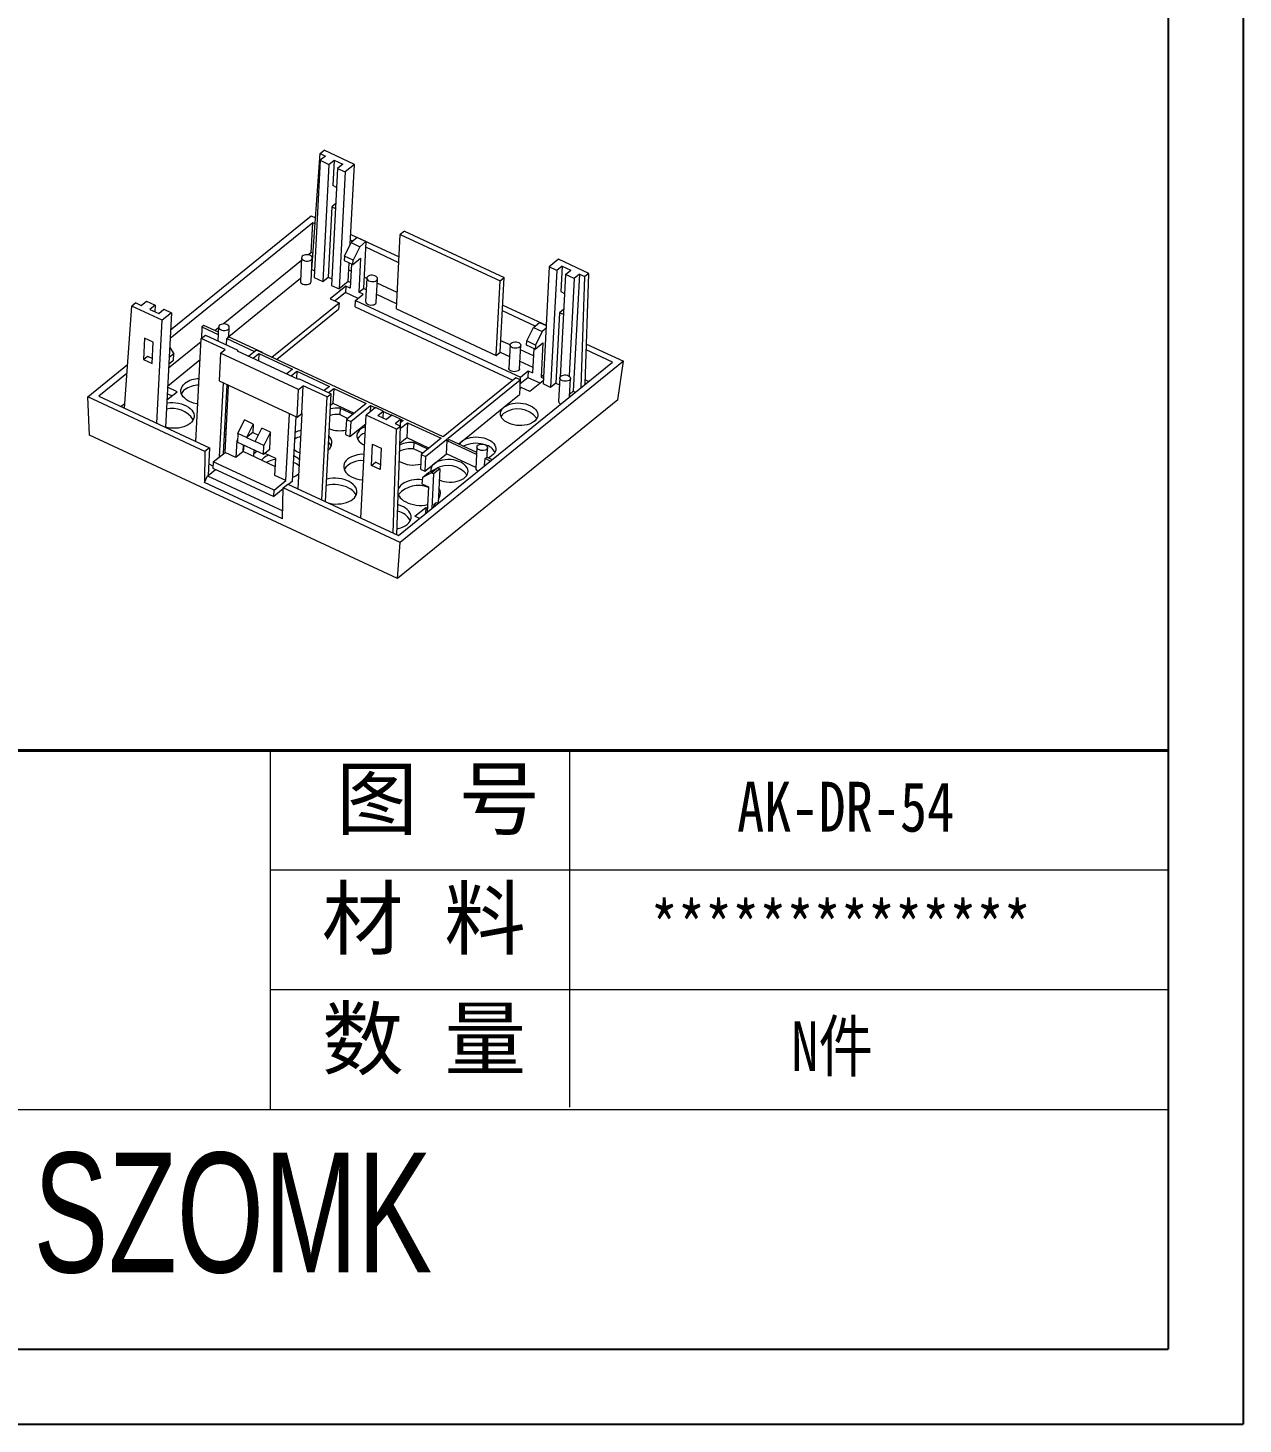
# Model space of a CAD drawing. Header units: inches. Extents: x 963 to 2094, y 1089 to 1501.
# Drawn here: x 1265.1 to 1378.9, y 1088.5 to 1219.2 of the extents above; entities that cross this region are included whole.
import ezdxf

# ---------------------------------------------------------------- set-up
doc = ezdxf.new("R2010")
doc.units = ezdxf.units.IN
doc.layers.add('文字', color=81, linetype='Continuous')
doc.layers.add('粗实线', color=7, linetype='Continuous', lineweight=30)
doc.layers.add('细实线', color=3, linetype='Continuous', lineweight=9)
doc.styles.get("Standard").update_dxf_attribs({"font": 'txt', "bigfont": 'gbcbig.shx'})
doc.styles.add('宋体', font='', dxfattribs={"width": 0.8, "height": 3.5})
doc.styles.add('长仿宋', font='', dxfattribs={"width": 0.7, "height": 4})
doc.styles.get('宋体').set_extended_font_data('SimSun')
doc.styles.get('长仿宋').set_extended_font_data('SimSun')

msp = doc.modelspace()

# ---------------------------------------------------------------- linework, layer by layer
for p, q in [((1378.903, 1382.853), (1378.903, 1088.511)), ((1371.894, 1375.845), (1371.894, 1095.519)), ((973.391, 1095.519), (1371.894, 1095.519)), ((962.619, 1088.511), (1378.903, 1088.511))]:
    msp.add_line(p, q)
at = {"color": 7, "linetype": 'Continuous', "lineweight": 15}
for p, q in [((1291.691, 1196.62), (1292.477, 1207.485)), ((1292.491, 1206.848), (1291.908, 1195.889)), ((1292.477, 1207.485), (1292.855, 1207.791)), ((1292.477, 1207.485), (1292.985, 1207.248)), ((1292.985, 1207.248), (1292.491, 1206.848)), ((1292.491, 1206.848), (1293.304, 1206.47)), ((1295.7, 1206.468), (1292.855, 1207.791)), ((1293.304, 1206.47), (1293.798, 1206.87)), ((1293.798, 1206.87), (1293.671, 1204.479)), ((1293.798, 1206.87), (1294.611, 1206.492)), ((1293.304, 1206.47), (1292.721, 1195.511)), ((1294.117, 1206.092), (1293.534, 1195.132)), ((1294.611, 1206.492), (1294.117, 1206.092)), ((1294.117, 1206.092), (1294.828, 1205.761)), ((1294.828, 1205.761), (1294.245, 1194.802)), ((1295.7, 1206.468), (1294.828, 1205.761)), ((1295.301, 1198.98), (1295.7, 1206.468)), ((1294.023, 1204.316), (1293.671, 1204.479)), ((1293.942, 1202.792), (1293.565, 1202.487)), ((1278.479, 1190.98), (1291.626, 1201.639)), ((1291.626, 1201.639), (1292.04, 1201.446)), ((1293.565, 1202.487), (1293.215, 1195.911)), ((1293.565, 1202.487), (1293.917, 1202.323)), ((1291.8, 1201.002), (1278.435, 1190.168)), ((1291.652, 1198.212), (1291.8, 1201.002)), ((1292.001, 1200.909), (1291.8, 1201.002)), ((1300.365, 1200.214), (1299.987, 1199.908)), ((1300.365, 1200.214), (1309.713, 1195.866)), ((1294.755, 1197.869), (1295.379, 1199.137)), ((1295.536, 1199.265), (1295.322, 1199.364)), ((1295.351, 1199.906), (1299.875, 1197.802)), ((1295.96, 1199.608), (1295.379, 1199.137)), ((1295.379, 1199.137), (1296.192, 1198.759)), ((1296.772, 1199.23), (1295.96, 1199.608)), ((1296.192, 1198.759), (1296.772, 1199.23)), ((1296.772, 1199.23), (1296.539, 1194.846)), ((1299.616, 1192.933), (1299.987, 1199.908)), ((1299.987, 1199.908), (1309.335, 1195.56)), ((1290.742, 1197.731), (1290.625, 1195.539)), ((1291.652, 1198.212), (1291.377, 1197.99)), ((1291.624, 1195.486), (1291.74, 1197.678)), ((1291.801, 1198.143), (1291.652, 1198.212)), ((1294.755, 1197.869), (1294.734, 1197.471)), ((1295.568, 1197.491), (1294.755, 1197.869)), ((1295.547, 1197.093), (1296.273, 1197.681)), ((1296.192, 1198.759), (1295.568, 1197.491)), ((1296.273, 1197.681), (1296.104, 1194.493)), ((1299.847, 1197.26), (1296.744, 1198.702)), ((1314.802, 1197.583), (1313.931, 1196.876)), ((1317.647, 1196.259), (1314.802, 1197.583)), ((1290.727, 1197.463), (1283.395, 1191.519)), ((1291.691, 1196.62), (1291.684, 1196.614)), ((1291.691, 1196.62), (1291.941, 1196.503)), ((1294.734, 1197.471), (1295.547, 1197.093)), ((1295.117, 1195.508), (1295.209, 1197.25)), ((1295.376, 1196.48), (1295.173, 1196.574)), ((1295.412, 1197.156), (1295.291, 1194.871)), ((1295.547, 1197.093), (1295.568, 1197.491)), ((1313.931, 1196.876), (1313.348, 1185.917)), ((1314.642, 1196.545), (1313.931, 1196.876)), ((1314.642, 1196.545), (1314.059, 1185.586)), ((1315.136, 1196.946), (1314.642, 1196.545)), ((1315.136, 1196.946), (1315.009, 1194.555)), ((1315.136, 1196.946), (1315.949, 1196.568)), ((1315.455, 1196.167), (1315.949, 1196.568)), ((1317.647, 1196.259), (1317.27, 1195.953)), ((1317.291, 1185.888), (1317.647, 1196.259)), ((1290.637, 1195.765), (1283.929, 1190.327)), ((1291.908, 1195.889), (1292.721, 1195.511)), ((1292.721, 1195.511), (1293.215, 1195.911)), ((1293.215, 1195.911), (1293.567, 1195.747)), ((1294.884, 1195.06), (1293.432, 1193.883)), ((1293.534, 1195.132), (1294.245, 1194.802)), ((1295.117, 1195.508), (1294.245, 1194.802)), ((1294.884, 1195.06), (1294.852, 1194.463)), ((1295.291, 1194.871), (1294.884, 1195.06)), ((1295.32, 1195.414), (1295.117, 1195.508)), ((1296.852, 1195.794), (1296.596, 1195.913)), ((1296.853, 1195.815), (1296.736, 1193.623)), ((1297.735, 1193.57), (1297.852, 1195.761)), ((1299.698, 1194.47), (1297.829, 1195.339)), ((1308.965, 1188.585), (1309.335, 1195.56)), ((1309.335, 1195.56), (1309.713, 1195.866)), ((1309.342, 1188.892), (1309.713, 1195.866)), ((1315.455, 1196.167), (1314.944, 1186.556)), ((1316.268, 1195.789), (1315.455, 1196.167)), ((1316.268, 1195.789), (1315.782, 1186.654)), ((1316.762, 1196.19), (1316.179, 1185.23)), ((1316.762, 1196.19), (1316.268, 1195.789)), ((1316.762, 1196.19), (1317.27, 1195.953)), ((1316.914, 1185.582), (1317.27, 1195.953)), ((1275.733, 1193.263), (1276.226, 1193.663)), ((1276.226, 1193.663), (1277.039, 1193.285)), ((1293.432, 1193.883), (1294.245, 1193.505)), ((1294.852, 1194.463), (1293.88, 1193.675)), ((1296.03, 1193.915), (1294.852, 1194.463)), ((1295.752, 1193.118), (1295.784, 1193.716)), ((1295.784, 1193.716), (1296.51, 1194.304)), ((1295.784, 1193.716), (1311.229, 1186.532)), ((1296.104, 1194.493), (1296.539, 1194.846)), ((1296.51, 1194.304), (1296.104, 1194.493)), ((1296.795, 1194.727), (1296.539, 1194.846)), ((1299.641, 1193.404), (1297.772, 1194.273)), ((1315.009, 1194.555), (1315.361, 1194.391)), ((1274.156, 1183.641), (1274.847, 1193.193)), ((1275.225, 1193.499), (1274.847, 1193.193)), ((1277.692, 1191.869), (1274.847, 1193.193)), ((1275.225, 1193.499), (1275.733, 1193.263)), ((1277.039, 1193.285), (1276.546, 1192.884)), ((1276.546, 1192.884), (1277.358, 1192.506)), ((1277.039, 1193.285), (1277.007, 1192.67)), ((1277.358, 1192.506), (1277.852, 1192.907)), ((1278.563, 1192.576), (1277.692, 1191.869)), ((1277.852, 1192.907), (1278.563, 1192.576)), ((1278.563, 1192.576), (1277.993, 1181.856)), ((1287.959, 1188.409), (1294.245, 1193.505)), ((1288.407, 1188.201), (1294.213, 1192.907)), ((1294.245, 1193.505), (1294.213, 1192.907)), ((1295.752, 1193.118), (1310.515, 1186.251)), ((1299.616, 1192.933), (1308.965, 1188.585)), ((1312.606, 1191.325), (1309.547, 1192.748)), ((1309.576, 1193.29), (1313.64, 1191.4)), ((1314.903, 1192.562), (1314.553, 1185.986)), ((1315.28, 1192.867), (1314.903, 1192.562)), ((1315.255, 1192.398), (1314.903, 1192.562)), ((1277.18, 1182.235), (1277.692, 1191.869)), ((1281.415, 1191.249), (1281.358, 1190.175)), ((1281.59, 1191.39), (1281.415, 1191.249)), ((1281.415, 1191.249), (1282.939, 1190.54)), ((1282.95, 1190.757), (1281.59, 1191.39)), ((1282.972, 1191.176), (1282.636, 1190.903)), ((1282.976, 1191.245), (1282.906, 1189.926)), ((1283.927, 1190.302), (1283.975, 1191.192)), ((1311.826, 1189.93), (1312.449, 1191.198)), ((1312.449, 1191.198), (1313.03, 1191.669)), ((1312.449, 1191.198), (1313.262, 1190.82)), ((1313.03, 1191.669), (1313.639, 1191.385)), ((1313.624, 1191.113), (1313.262, 1190.82)), ((1276.041, 1190.187), (1275.935, 1188.195)), ((1276.854, 1189.809), (1276.041, 1190.187)), ((1276.748, 1187.816), (1276.854, 1189.809)), ((1281.333, 1189.847), (1278.287, 1187.378)), ((1280.838, 1180.533), (1281.35, 1190.168)), ((1281.35, 1190.168), (1281.728, 1190.474)), ((1283.586, 1189.128), (1281.35, 1190.168)), ((1281.728, 1190.474), (1284.776, 1189.056)), ((1283.701, 1189.556), (1283.734, 1190.17)), ((1283.734, 1190.17), (1286.346, 1188.955)), ((1287.076, 1188.838), (1283.908, 1190.312)), ((1310.264, 1189.555), (1309.399, 1189.958)), ((1311.805, 1189.531), (1311.826, 1189.93)), ((1312.639, 1189.552), (1311.826, 1189.93)), ((1312.618, 1189.153), (1313.344, 1189.742)), ((1313.262, 1190.82), (1312.639, 1189.552)), ((1313.344, 1189.742), (1313.174, 1186.553)), ((1275.935, 1188.195), (1276.312, 1188.501)), ((1276.312, 1188.501), (1276.773, 1188.287)), ((1278.771, 1188.722), (1278.34, 1188.373)), ((1278.389, 1189.304), (1278.771, 1188.722)), ((1278.739, 1188.125), (1278.771, 1188.722)), ((1283.15, 1188.775), (1283.012, 1186.185)), ((1283.15, 1188.775), (1283.586, 1189.128)), ((1290.466, 1185.372), (1283.15, 1188.775)), ((1284.718, 1189.009), (1284.776, 1189.056)), ((1284.718, 1189.009), (1290.408, 1186.363)), ((1284.772, 1188.984), (1284.776, 1189.056)), ((1286.506, 1189.085), (1285.795, 1188.508)), ((1286.202, 1188.319), (1286.739, 1188.754)), ((1303.983, 1180.956), (1286.506, 1189.085)), ((1286.739, 1188.754), (1286.703, 1188.086)), ((1286.739, 1188.754), (1289.888, 1187.289)), ((1287.062, 1188.826), (1287.076, 1188.838)), ((1287.076, 1188.838), (1287.076, 1188.82)), ((1308.965, 1188.585), (1309.342, 1188.892)), ((1309.342, 1188.892), (1310.208, 1188.489)), ((1310.265, 1189.576), (1310.149, 1187.384)), ((1311.147, 1187.331), (1311.264, 1189.523)), ((1312.447, 1188.54), (1311.242, 1189.101)), ((1312.618, 1189.153), (1311.805, 1189.531)), ((1312.483, 1189.216), (1312.361, 1186.932)), ((1312.639, 1189.552), (1312.618, 1189.153)), ((1319.845, 1187.958), (1317.401, 1189.095)), ((1317.42, 1189.642), (1320.89, 1188.028)), ((1270.714, 1184.686), (1274.451, 1187.715)), ((1275.935, 1188.195), (1276.748, 1187.816)), ((1281.243, 1188.15), (1278.197, 1185.68)), ((1278.308, 1187.775), (1278.739, 1188.125)), ((1289.888, 1187.289), (1289.351, 1186.854)), ((1289.758, 1186.665), (1290.295, 1187.1)), ((1290.295, 1187.1), (1290.259, 1186.432)), ((1290.295, 1187.1), (1293.343, 1185.683)), ((1299.804, 1171.712), (1319.845, 1187.958)), ((1320.89, 1188.028), (1299.978, 1171.075)), ((1311.185, 1188.034), (1312.39, 1187.474)), ((1311.229, 1186.532), (1311.955, 1187.121)), ((1311.955, 1187.121), (1311.923, 1186.523)), ((1311.955, 1187.121), (1312.361, 1186.932)), ((1320.351, 1184.418), (1320.89, 1188.028)), ((1274.391, 1186.889), (1271.76, 1184.756)), ((1283.012, 1186.185), (1290.328, 1182.782)), ((1283.051, 1179.078), (1283.419, 1185.996)), ((1283.428, 1179.384), (1283.771, 1185.832)), ((1283.573, 1179.501), (1283.906, 1185.769)), ((1290.408, 1186.363), (1290.466, 1186.41)), ((1290.466, 1186.41), (1293.514, 1184.992)), ((1302.357, 1179.119), (1311.215, 1186.3)), ((1310.809, 1186.489), (1303.983, 1180.956)), ((1311.215, 1186.3), (1310.809, 1186.489)), ((1311.215, 1186.3), (1311.141, 1184.905)), ((1311.196, 1185.935), (1311.197, 1185.934)), ((1311.197, 1185.934), (1311.229, 1186.532)), ((1311.197, 1185.934), (1311.923, 1186.523)), ((1311.923, 1186.523), (1313.1, 1185.975)), ((1313.362, 1186.188), (1312.128, 1185.187)), ((1313.391, 1186.73), (1313.174, 1186.553)), ((1313.174, 1186.553), (1313.377, 1186.459)), ((1314.059, 1185.586), (1313.348, 1185.917)), ((1314.553, 1185.986), (1314.059, 1185.586)), ((1314.553, 1185.986), (1314.89, 1185.829)), ((1314.925, 1186.483), (1314.808, 1184.291)), ((1315.832, 1184.705), (1315.923, 1186.43)), ((1317.604, 1186.142), (1317.305, 1186.281)), ((1281.688, 1179.582), (1270.714, 1184.686)), ((1270.872, 1181.123), (1270.714, 1184.686)), ((1271.76, 1184.756), (1282.124, 1179.935)), ((1278.129, 1184.407), (1279.082, 1185.18)), ((1278.602, 1184.791), (1278.16, 1184.996)), ((1279.082, 1185.18), (1278.192, 1185.594)), ((1290.328, 1182.782), (1290.466, 1185.372)), ((1290.466, 1185.372), (1290.901, 1185.726)), ((1290.764, 1183.135), (1290.901, 1185.726)), ((1293.137, 1184.686), (1290.901, 1185.726)), ((1292.624, 1175.051), (1293.137, 1184.686)), ((1293.343, 1185.683), (1292.864, 1185.294)), ((1292.977, 1174.887), (1293.514, 1184.992)), ((1293.137, 1184.686), (1293.514, 1184.992)), ((1293.271, 1185.105), (1293.75, 1185.494)), ((1293.75, 1185.494), (1293.675, 1184.099)), ((1293.75, 1185.494), (1296.798, 1184.076)), ((1309.689, 1183.728), (1311.141, 1184.905)), ((1311.315, 1185.565), (1311.17, 1185.447)), ((1312.128, 1185.187), (1311.315, 1185.565)), ((1316.179, 1185.23), (1315.845, 1184.959)), ((1316.179, 1185.23), (1316.37, 1185.141)), ((1274.186, 1184.053), (1273.852, 1183.783)), ((1290.328, 1182.782), (1290.764, 1183.135)), ((1290.764, 1183.135), (1290.389, 1176.091)), ((1293.458, 1183.922), (1293.675, 1184.099)), ((1293.675, 1184.099), (1295.678, 1183.167)), ((1294.351, 1183.636), (1294.319, 1183.039)), ((1294.351, 1183.636), (1295.561, 1183.073)), ((1296.798, 1184.076), (1294.939, 1182.569)), ((1295.346, 1182.38), (1297.204, 1183.887)), ((1297.666, 1183.691), (1296.795, 1182.984)), ((1297.204, 1183.887), (1297.173, 1183.291)), ((1297.204, 1183.887), (1297.651, 1183.679)), ((1298.377, 1183.36), (1297.666, 1183.691)), ((1297.884, 1182.96), (1298.377, 1183.36)), ((1298.377, 1183.36), (1298.345, 1182.745)), ((1298.376, 1183.342), (1299.175, 1182.97)), ((1320.351, 1184.418), (1299.729, 1167.701)), ((1305.768, 1180.549), (1309.689, 1183.728)), ((1284.777, 1181.263), (1285.4, 1182.531)), ((1286.213, 1182.153), (1285.4, 1182.531)), ((1286.213, 1182.153), (1285.59, 1180.885)), ((1286.213, 1182.153), (1286.171, 1181.356)), ((1289.263, 1176.854), (1289.596, 1183.122)), ((1289.899, 1176.798), (1290.22, 1182.832)), ((1294.319, 1183.039), (1295.081, 1182.684)), ((1294.939, 1182.569), (1294.865, 1181.174)), ((1294.939, 1182.569), (1295.346, 1182.38)), ((1295.346, 1182.38), (1295.271, 1180.985)), ((1295.271, 1180.985), (1296.752, 1182.186)), ((1296.282, 1173.35), (1296.795, 1182.984)), ((1299.64, 1181.661), (1296.795, 1182.984)), ((1297.884, 1182.96), (1298.697, 1182.582)), ((1299.19, 1182.982), (1298.697, 1182.582)), ((1300.003, 1182.604), (1299.19, 1182.982)), ((1299.509, 1182.204), (1300.003, 1182.604)), ((1299.509, 1182.204), (1300.017, 1181.967)), ((1299.64, 1181.661), (1300.017, 1181.967)), ((1299.667, 1171.775), (1300.017, 1181.967)), ((1300.003, 1182.604), (1299.97, 1181.989)), ((1300.253, 1182.469), (1299.984, 1182.251)), ((1300.002, 1182.585), (1300.253, 1182.469)), ((1300.01, 1181.754), (1300.659, 1182.28)), ((1300.659, 1182.28), (1300.585, 1180.885)), ((1300.659, 1182.28), (1303.809, 1180.815)), ((1299.729, 1167.701), (1270.872, 1181.123)), ((1283.525, 1181.205), (1283.664, 1181.206)), ((1283.557, 1181.803), (1283.695, 1181.804)), ((1284.674, 1180.622), (1284.589, 1179.028)), ((1284.741, 1180.591), (1284.674, 1180.622)), ((1284.777, 1181.263), (1284.734, 1180.466)), ((1285.59, 1180.885), (1284.777, 1181.263)), ((1286.171, 1181.356), (1285.59, 1180.885)), ((1285.59, 1180.885), (1286.403, 1180.507)), ((1286.171, 1181.356), (1286.699, 1181.11)), ((1286.403, 1180.507), (1287.026, 1181.775)), ((1287.839, 1181.396), (1287.026, 1181.775)), ((1287.839, 1181.396), (1287.215, 1180.128)), ((1287.754, 1179.802), (1287.839, 1181.396)), ((1294.865, 1181.174), (1295.271, 1180.985)), ((1299.306, 1171.943), (1299.64, 1181.661)), ((1299.963, 1180.381), (1300.585, 1180.885)), ((1300.585, 1180.885), (1302.689, 1179.906)), ((1303.809, 1180.815), (1301.95, 1179.308)), ((1304.316, 1179.372), (1304.379, 1180.568)), ((1304.379, 1180.568), (1304.553, 1180.709)), ((1307.122, 1179.292), (1304.379, 1180.568)), ((1304.553, 1180.709), (1307.133, 1179.509)), ((1305.45, 1180.292), (1305.768, 1180.549)), ((1281.688, 1179.582), (1281.65, 1176.692)), ((1282.124, 1179.935), (1281.688, 1179.582)), ((1282.124, 1179.935), (1281.986, 1177.345)), ((1282.469, 1178.606), (1283.573, 1179.501)), ((1283.465, 1179.413), (1283.43, 1179.418)), ((1284.589, 1179.028), (1283.573, 1179.501)), ((1285.257, 1179.57), (1284.589, 1179.028)), ((1284.734, 1180.466), (1287.173, 1179.331)), ((1285.257, 1179.57), (1285.291, 1180.207)), ((1288.291, 1178.159), (1285.257, 1179.57)), ((1285.296, 1179.774), (1285.267, 1179.754)), ((1285.318, 1180.194), (1285.284, 1179.557)), ((1286.262, 1179.102), (1286.296, 1179.74)), ((1286.277, 1179.398), (1286.552, 1179.62)), ((1287.215, 1180.128), (1286.403, 1180.507)), ((1287.173, 1179.331), (1287.215, 1180.128)), ((1287.173, 1179.331), (1287.754, 1179.802)), ((1288.332, 1178.921), (1287.274, 1179.413)), ((1297.273, 1178.27), (1297.379, 1180.263)), ((1297.379, 1180.263), (1298.192, 1179.884)), ((1298.192, 1179.884), (1298.086, 1177.892)), ((1301.26, 1180.423), (1301.228, 1179.825)), ((1302.092, 1179.423), (1301.228, 1179.825)), ((1302.572, 1179.812), (1301.26, 1180.423)), ((1301.95, 1179.308), (1301.876, 1177.913)), ((1301.95, 1179.308), (1302.357, 1179.119)), ((1303.154, 1178.43), (1304.316, 1179.372)), ((1307.058, 1178.096), (1304.316, 1179.372)), ((1307.159, 1179.997), (1307.053, 1178.004)), ((1308.111, 1179.054), (1308.158, 1179.944)), ((1282.043, 1178.411), (1282.449, 1178.222)), ((1282.469, 1178.606), (1282.437, 1178.008)), ((1282.437, 1178.008), (1288.128, 1175.362)), ((1288.159, 1175.96), (1282.469, 1178.606)), ((1288.247, 1177.327), (1288.332, 1178.921)), ((1297.273, 1178.27), (1297.65, 1178.576)), ((1298.086, 1177.892), (1297.273, 1178.27)), ((1298.111, 1178.362), (1297.65, 1178.576)), ((1301.876, 1177.913), (1302.282, 1177.724)), ((1302.357, 1179.119), (1302.282, 1177.724)), ((1302.282, 1177.724), (1303.154, 1178.43)), ((1302.629, 1177.626), (1303.484, 1178.045)), ((1303.484, 1178.045), (1302.903, 1177.574)), ((1303.687, 1177.95), (1303.106, 1177.479)), ((1303.484, 1178.045), (1303.687, 1177.95)), ((1303.687, 1177.95), (1303.517, 1174.744)), ((1307.882, 1178.26), (1307.917, 1178.922)), ((1308.413, 1178.691), (1307.917, 1178.922)), ((1308.091, 1179.064), (1308.588, 1178.833)), ((1281.65, 1176.692), (1281.931, 1177.3)), ((1288.966, 1173.289), (1281.65, 1176.692)), ((1281.931, 1177.3), (1281.986, 1177.345)), ((1281.931, 1177.3), (1288.976, 1174.023)), ((1281.986, 1177.345), (1282.671, 1177.9)), ((1288.159, 1175.96), (1289.263, 1176.854)), ((1289.263, 1176.854), (1288.247, 1177.327)), ((1289.899, 1176.798), (1289.524, 1176.493)), ((1302.048, 1177.155), (1302.016, 1176.557)), ((1302.048, 1177.155), (1302.629, 1177.626)), ((1302.903, 1177.574), (1302.048, 1177.155)), ((1303.106, 1177.479), (1302.903, 1177.574)), ((1303.106, 1177.479), (1302.935, 1174.25)), ((1289.003, 1176.071), (1288.128, 1175.362)), ((1288.128, 1175.362), (1288.159, 1175.96)), ((1288.966, 1173.289), (1289.004, 1176.179)), ((1289.004, 1176.179), (1289.44, 1176.532)), ((1299.978, 1171.075), (1289.004, 1176.179)), ((1289.44, 1176.532), (1299.804, 1171.712)), ((1302.016, 1176.557), (1302.626, 1176.273)), ((1302.626, 1176.273), (1302.499, 1173.897)), ((1301.355, 1173.524), (1302.371, 1174.348)), ((1302.371, 1174.348), (1302.34, 1173.768)), ((1302.371, 1174.348), (1302.52, 1174.279)), ((1303.122, 1174.631), (1303.109, 1174.391)), ((1303.122, 1174.631), (1303.354, 1174.82)), ((1303.302, 1174.548), (1303.122, 1174.631)), ((1303.354, 1174.82), (1303.534, 1174.736)), ((1301.789, 1173.321), (1301.355, 1173.524)), ((1299.729, 1167.701), (1299.978, 1171.075))]:
    msp.add_line(p, q, dxfattribs=at)
at = {"color": 7, "linetype": 'Continuous', "lineweight": 15, "flags": 128}
for points in [[(1291.647, 1197.515), (1291.711, 1197.586), (1291.739, 1197.665), (1291.731, 1197.747), (1291.686, 1197.826), (1291.608, 1197.896), (1291.503, 1197.952), (1291.378, 1197.989), (1291.244, 1198.006), (1291.109, 1197.999), (1290.984, 1197.971), (1290.878, 1197.924), (1290.799, 1197.859), (1290.752, 1197.784), (1290.742, 1197.702), (1290.769, 1197.621), (1290.831, 1197.546), (1290.923, 1197.482), (1291.039, 1197.435), (1291.17, 1197.408), (1291.306, 1197.403), (1291.437, 1197.42), (1291.554, 1197.459), (1291.647, 1197.515)], [(1290.625, 1195.539), (1290.635, 1195.469), (1290.679, 1195.39), (1290.757, 1195.32), (1290.862, 1195.264), (1290.987, 1195.227), (1291.121, 1195.211), (1291.256, 1195.217), (1291.381, 1195.245), (1291.487, 1195.293), (1291.566, 1195.357), (1291.613, 1195.433), (1291.624, 1195.486)], [(1297.759, 1195.599), (1297.822, 1195.669), (1297.85, 1195.749), (1297.842, 1195.831), (1297.797, 1195.91), (1297.719, 1195.98), (1297.614, 1196.036), (1297.49, 1196.073), (1297.355, 1196.089), (1297.22, 1196.083), (1297.095, 1196.055), (1296.989, 1196.007), (1296.91, 1195.943), (1296.864, 1195.868), (1296.854, 1195.786), (1296.881, 1195.705), (1296.942, 1195.629), (1297.035, 1195.566), (1297.151, 1195.519), (1297.281, 1195.492), (1297.417, 1195.487), (1297.549, 1195.504), (1297.665, 1195.542), (1297.759, 1195.599)], [(1296.736, 1193.623), (1296.746, 1193.553), (1296.791, 1193.474), (1296.869, 1193.404), (1296.974, 1193.348), (1297.098, 1193.311), (1297.233, 1193.295), (1297.368, 1193.301), (1297.493, 1193.329), (1297.599, 1193.377), (1297.678, 1193.441), (1297.724, 1193.517), (1297.735, 1193.57)], [(1283.882, 1191.029), (1283.945, 1191.1), (1283.974, 1191.179), (1283.965, 1191.261), (1283.92, 1191.34), (1283.842, 1191.41), (1283.737, 1191.466), (1283.613, 1191.503), (1283.478, 1191.52), (1283.343, 1191.514), (1283.218, 1191.485), (1283.112, 1191.438), (1283.033, 1191.374), (1282.987, 1191.298), (1282.977, 1191.216), (1283.004, 1191.135), (1283.066, 1191.06), (1283.158, 1190.996), (1283.274, 1190.949), (1283.404, 1190.922), (1283.541, 1190.917), (1283.672, 1190.934), (1283.788, 1190.973), (1283.882, 1191.029)], [(1310.358, 1189.739), (1310.452, 1189.795), (1310.568, 1189.833), (1310.7, 1189.851), (1310.836, 1189.846), (1310.966, 1189.819), (1311.082, 1189.772), (1311.175, 1189.708), (1311.236, 1189.633), (1311.263, 1189.552), (1311.253, 1189.47), (1311.207, 1189.394), (1311.128, 1189.33), (1311.022, 1189.282), (1310.897, 1189.254), (1310.762, 1189.248), (1310.627, 1189.264), (1310.503, 1189.302), (1310.398, 1189.358), (1310.32, 1189.428), (1310.275, 1189.507), (1310.267, 1189.589), (1310.295, 1189.668), (1310.358, 1189.739)], [(1311.147, 1187.331), (1311.137, 1187.278), (1311.09, 1187.203), (1311.011, 1187.138), (1310.905, 1187.091), (1310.78, 1187.062), (1310.645, 1187.056), (1310.511, 1187.073), (1310.386, 1187.11), (1310.281, 1187.166), (1310.203, 1187.236), (1310.158, 1187.315), (1310.149, 1187.384)], [(1281.024, 1184.03), (1280.887, 1184.056), (1280.63, 1184.12), (1280.389, 1184.205), (1280.167, 1184.308), (1279.969, 1184.428), (1279.798, 1184.562), (1279.658, 1184.708), (1279.55, 1184.863), (1279.478, 1185.024), (1279.443, 1185.188), (1279.444, 1185.353), (1279.483, 1185.515), (1279.558, 1185.67), (1279.668, 1185.817), (1279.811, 1185.952)], [(1315.018, 1186.645), (1315.111, 1186.702), (1315.228, 1186.74), (1315.359, 1186.757), (1315.495, 1186.752), (1315.626, 1186.725), (1315.741, 1186.678), (1315.834, 1186.615), (1315.896, 1186.54), (1315.923, 1186.458), (1315.912, 1186.377), (1315.866, 1186.301), (1315.787, 1186.237), (1315.681, 1186.189), (1315.556, 1186.161), (1315.421, 1186.155), (1315.286, 1186.171), (1315.162, 1186.208), (1315.057, 1186.264), (1314.979, 1186.334), (1314.934, 1186.413), (1314.926, 1186.495), (1314.954, 1186.575), (1315.018, 1186.645)], [(1278.115, 1184.135), (1278.15, 1184.14), (1278.417, 1184.164), (1278.689, 1184.165), (1278.961, 1184.143), (1279.228, 1184.1), (1279.485, 1184.035), (1279.726, 1183.951), (1279.948, 1183.847), (1280.146, 1183.728), (1280.317, 1183.594), (1280.457, 1183.448), (1280.565, 1183.293), (1280.637, 1183.132), (1280.672, 1182.967), (1280.671, 1182.803), (1280.632, 1182.641), (1280.557, 1182.485), (1280.447, 1182.338), (1280.304, 1182.203), (1280.13, 1182.082), (1279.93, 1181.977), (1279.706, 1181.891), (1279.463, 1181.824), (1279.206, 1181.778), (1278.938, 1181.755), (1278.666, 1181.754), (1278.394, 1181.775), (1278.128, 1181.819), (1278.024, 1181.842)], [(1309.689, 1183.728), (1309.852, 1183.841), (1310.042, 1183.937), (1310.255, 1184.015), (1310.486, 1184.073), (1310.73, 1184.109), (1310.983, 1184.123), (1311.238, 1184.114), (1311.49, 1184.084), (1311.735, 1184.031), (1311.966, 1183.958), (1312.179, 1183.866), (1312.369, 1183.757), (1312.533, 1183.633), (1312.666, 1183.497), (1312.766, 1183.352), (1312.83, 1183.2), (1312.858, 1183.046), (1312.849, 1182.893), (1312.803, 1182.743), (1312.721, 1182.6), (1312.604, 1182.467), (1312.456, 1182.346), (1312.279, 1182.241), (1312.077, 1182.154), (1311.854, 1182.086), (1311.616, 1182.039), (1311.367, 1182.014), (1311.112, 1182.011), (1310.858, 1182.031), (1310.608, 1182.073), (1310.37, 1182.136), (1310.147, 1182.219), (1309.945, 1182.32), (1309.768, 1182.436), (1309.619, 1182.567), (1309.502, 1182.708), (1309.42, 1182.856), (1309.373, 1183.009), (1309.364, 1183.163), (1309.392, 1183.316), (1309.456, 1183.463), (1309.556, 1183.601), (1309.689, 1183.728)], [(1296.738, 1181.908), (1296.618, 1181.862), (1296.428, 1181.769), (1296.263, 1181.659), (1296.128, 1181.535), (1296.024, 1181.4), (1295.955, 1181.256), (1295.922, 1181.106), (1295.924, 1180.953), (1295.964, 1180.802), (1296.038, 1180.654), (1296.147, 1180.512), (1296.287, 1180.381), (1296.456, 1180.262), (1296.645, 1180.161)], [(1305.768, 1180.549), (1305.931, 1180.662), (1306.121, 1180.759), (1306.334, 1180.837), (1306.565, 1180.894), (1306.809, 1180.93), (1307.062, 1180.944), (1307.317, 1180.936), (1307.569, 1180.905), (1307.814, 1180.852), (1308.045, 1180.779), (1308.258, 1180.687), (1308.448, 1180.578), (1308.612, 1180.454), (1308.745, 1180.318), (1308.845, 1180.173), (1308.909, 1180.022), (1308.937, 1179.868), (1308.928, 1179.714), (1308.882, 1179.564), (1308.8, 1179.421), (1308.683, 1179.288), (1308.535, 1179.168), (1308.358, 1179.063), (1308.224, 1179.002)], [(1307.252, 1180.159), (1307.346, 1180.216), (1307.462, 1180.254), (1307.593, 1180.271), (1307.729, 1180.266), (1307.86, 1180.239), (1307.976, 1180.192), (1308.068, 1180.129), (1308.13, 1180.054), (1308.157, 1179.972), (1308.147, 1179.891), (1308.101, 1179.815), (1308.022, 1179.751), (1307.916, 1179.703), (1307.791, 1179.675), (1307.656, 1179.669), (1307.521, 1179.685), (1307.397, 1179.723), (1307.291, 1179.778), (1307.214, 1179.848), (1307.169, 1179.927), (1307.16, 1180.01), (1307.189, 1180.089), (1307.252, 1180.159)], [(1286.995, 1178.761), (1287.07, 1178.854), (1287.213, 1178.989)], [(1295.053, 1178.863), (1294.91, 1178.728), (1294.8, 1178.581), (1294.725, 1178.425), (1294.686, 1178.264), (1294.684, 1178.099), (1294.72, 1177.935), (1294.792, 1177.774), (1294.899, 1177.619), (1295.039, 1177.473), (1295.21, 1177.339), (1295.409, 1177.219), (1295.63, 1177.116), (1295.872, 1177.031), (1296.128, 1176.966), (1296.395, 1176.923), (1296.472, 1176.915)], [(1303.632, 1176.913), (1303.835, 1176.838), (1304.073, 1176.775), (1304.323, 1176.733), (1304.577, 1176.713), (1304.832, 1176.716), (1305.081, 1176.741), (1305.319, 1176.788), (1305.542, 1176.856), (1305.744, 1176.944), (1305.921, 1177.049), (1306.069, 1177.169), (1306.186, 1177.302), (1306.268, 1177.445), (1306.314, 1177.595), (1306.324, 1177.749), (1306.295, 1177.903), (1306.231, 1178.054), (1306.131, 1178.199), (1305.998, 1178.335), (1305.834, 1178.459), (1305.644, 1178.568), (1305.431, 1178.66), (1305.2, 1178.733), (1304.955, 1178.786), (1304.703, 1178.817), (1304.448, 1178.825), (1304.195, 1178.811), (1303.951, 1178.775), (1303.72, 1178.718), (1303.507, 1178.64), (1303.317, 1178.543), (1303.154, 1178.43), (1303.154, 1178.43)], [(1293.266, 1174.753), (1293.369, 1174.73), (1293.636, 1174.686), (1293.908, 1174.665), (1294.18, 1174.666), (1294.447, 1174.689), (1294.705, 1174.735), (1294.948, 1174.802), (1295.171, 1174.888), (1295.372, 1174.993), (1295.545, 1175.114), (1295.688, 1175.249), (1295.798, 1175.396), (1295.873, 1175.552), (1295.912, 1175.714), (1295.914, 1175.878), (1295.878, 1176.043), (1295.806, 1176.204), (1295.699, 1176.359), (1295.558, 1176.505), (1295.388, 1176.639), (1295.189, 1176.758), (1294.967, 1176.862), (1294.726, 1176.946), (1294.47, 1177.011), (1294.203, 1177.054), (1293.931, 1177.076), (1293.659, 1177.075), (1293.391, 1177.051), (1293.134, 1177.006), (1293.089, 1176.995)], [(1295.838, 1175.469), (1295.774, 1175.606), (1295.667, 1175.761), (1295.527, 1175.907), (1295.356, 1176.041), (1295.158, 1176.161), (1294.936, 1176.264), (1294.694, 1176.348), (1294.438, 1176.413), (1294.171, 1176.457), (1293.899, 1176.478), (1293.627, 1176.477), (1293.36, 1176.453), (1293.102, 1176.408), (1293.057, 1176.398)], [(1299.798, 1175.579), (1299.8, 1175.572), (1299.872, 1175.411), (1299.98, 1175.256), (1300.12, 1175.11), (1300.291, 1174.976), (1300.489, 1174.856), (1300.711, 1174.753), (1300.952, 1174.668), (1301.209, 1174.603), (1301.475, 1174.56), (1301.747, 1174.539), (1302.02, 1174.54), (1302.287, 1174.563), (1302.537, 1174.607)], [(1303.678, 1175.342), (1303.614, 1175.48), (1303.56, 1175.564)], [(1299.687, 1172.352), (1299.785, 1172.372), (1300.028, 1172.439), (1300.252, 1172.525), (1300.452, 1172.63), (1300.626, 1172.751), (1300.769, 1172.886), (1300.879, 1173.033), (1300.954, 1173.189), (1300.993, 1173.351), (1300.994, 1173.515), (1300.959, 1173.679), (1300.887, 1173.841), (1300.779, 1173.996), (1300.639, 1174.142), (1300.468, 1174.276), (1300.27, 1174.395), (1300.048, 1174.499), (1299.807, 1174.583), (1299.764, 1174.596)]]:
    msp.add_lwpolyline(points, dxfattribs=at)
at = {"color": 7, "linetype": 'Continuous', "lineweight": 15}
for centre, radius, start, end in [((1283.614, 1190.496), 0.347, 290.16003, 327.90111), ((1281.161, 1183.445), 2.357, 91.05248, 125.88136), ((1281.193, 1184.042), 2.357, 91.05248, 125.88136), ((1280.423, 1184.524), 1.051, 127.78793, 153.0606), ((1278.638, 1181.247), 2.357, 33.78236, 103.61841), ((1294.114, 1180.92), 2.727, 85.02061, 104.34512), ((1310.227, 1182.396), 0.929, 127.84865, 150.31358), ((1310.983, 1181.316), 2.248, 37.31465, 126.17238), ((1315.107, 1184.317), 0.3, 184.97739, 250.04876), ((1294.082, 1180.322), 2.727, 85.02061, 104.34512), ((1291.194, 1178.931), 2.115, 104.92957, 120.84317), ((1291.225, 1179.529), 2.115, 104.92957, 120.84317), ((1292.742, 1180.409), 0.845, 305.63212, 48.27842), ((1294.305, 1184.314), 2.783, 249.69784, 282.07285), ((1297.053, 1180.073), 1.285, 105.67153, 146.99684), ((1306.332, 1179.821), 0.922, 127.77963, 151.63357), ((1288.324, 1177.577), 1.797, 112.21147, 128.18115), ((1291.35, 1181.486), 2.161, 233.23864, 248.80969), ((1292.516, 1179.681), 1.073, 21.14455, 45.16916), ((1296.468, 1176.891), 2.427, 86.88694, 125.65575), ((1300.975, 1177.357), 2.48, 84.14302, 114.75748), ((1301.007, 1177.961), 2.474, 84.11996, 115.10781), ((1307.079, 1177.776), 2.575, 75.0476, 116.81536), ((1307.608, 1178.838), 1.407, 28.04694, 75.5268), ((1288.591, 1176.289), 2.547, 95.96092, 117.04345), ((1289.22, 1176.894), 1.842, 45.90971, 65.18854), ((1289.252, 1177.492), 1.842, 45.90971, 65.18854), ((1296.338, 1176.739), 1.991, 83.36709, 143.94253), ((1301.211, 1180.951), 2.639, 240.29723, 285.17923), ((1303.583, 1177.813), 0.753, 124.82343, 186.52326), ((1304.446, 1176.021), 2.247, 37.22279, 120.58035), ((1307.359, 1178.036), 0.308, 185.85429, 249.17186), ((1307.797, 1179.248), 0.347, 290.16003, 327.90111), ((1289.322, 1178.939), 1.856, 288.79282, 307.93), ((1301.622, 1174.33), 2.631, 80.94959, 124.45095), ((1301.648, 1173.988), 2.412, 66.19207, 139.69001), ((1300.76, 1175.686), 1.027, 127.60734, 156.86029), ((1302.952, 1175.681), 0.801, 316.96128, 36.94925), ((1299.39, 1172.306), 1.725, 27.6017, 78.16476)]:
    msp.add_arc(centre, radius, start, end, dxfattribs=at)
at = {"layer": '粗实线', "color": 7, "lineweight": 40}
msp.add_line((1371.894, 1151.585), (1203.699, 1151.585), dxfattribs=at)
at = {"layer": '细实线', "color": 7}
for p, q in [((1287.797, 1151.585), (1287.797, 1117.945)), ((1315.829, 1151.585), (1315.829, 1118.181)), ((1371.894, 1140.372), (1287.797, 1140.372)), ((1371.894, 1129.159), (1287.797, 1129.159)), ((1371.894, 1117.945), (1119.601, 1117.945))]:
    msp.add_line(p, q, dxfattribs=at)

# ---------------------------------------------------------------- texts
at = {"layer": '文字', "color": 0, "char_height": 4.20489, "width": 48.61319, "attachment_point": 1, "style": '宋体'}
for s, insert in [('{\\H1.111x;AK-DR-54}', (1331.518, 1148.656)), ('{\\H1.111x;**************}', (1323.43, 1137.443)), ('{\\H1.111x;N件}', (1336.604, 1126.23))]:
    msp.add_mtext(s, dxfattribs=dict(at, insert=insert))
at = {"layer": '粗实线', "insert": (1265.644, 1113.93), "char_height": 11.21303, "width": 125.743, "attachment_point": 1, "style": '长仿宋'}
msp.add_mtext('{\\fSTXinwei|b0|i0|c134|p2;SZOMK}', dxfattribs=at)
at = {"layer": '细实线', "color": 7, "char_height": 5.60651, "attachment_point": 1}
for s, insert, width in [('{\\fSimSun|b0|i0|c134|p54;图 号}', (1293.962, 1149.882), 28.03257), ('{\\fSimSun|b0|i0|c134|p54;材 料   }', (1292.633, 1138.669), 28.03257), ('{\\fSimSun|b0|i0|c134|p54;数 量}', (1292.66, 1127.401), 25.33093)]:
    msp.add_mtext(s, dxfattribs=dict(at, insert=insert, width=width))

doc.saveas('drawing.dxf')
